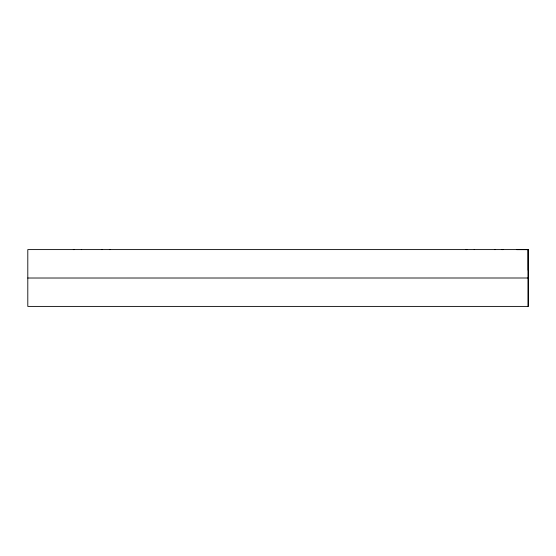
<?xml version="1.0" encoding="UTF-8"?>
<svg xmlns="http://www.w3.org/2000/svg" width="556" height="556" viewBox="0 0 556 556"><rect width="100%" height="100%" fill="white"/><g stroke="black" fill="none" stroke-linecap="round" stroke-linejoin="round"><path stroke-width="0.83" d="M528.186 306.405L528.186 249.595L27.8 249.595L27.8 306.405L528.193 306.405L528.186 249.609L528.2 270.272M516.823 249.595L528.186 249.595M109.337 249.602L110.032 249.602M74.372 249.602L73.322 249.602L73.781 249.602M81.676 249.602L81.336 249.602M101.88 249.602L102.019 249.602M466.651 249.602L466.206 249.602L466.894 249.602M474.212 249.602L474.351 249.602M494.757 249.602L495.16 249.602L494.555 249.602M502.193 249.602L502.902 249.602L501.859 249.602M27.8 278.021L528.193 278M516.746 249.63L528.193 249.651"/></g></svg>
